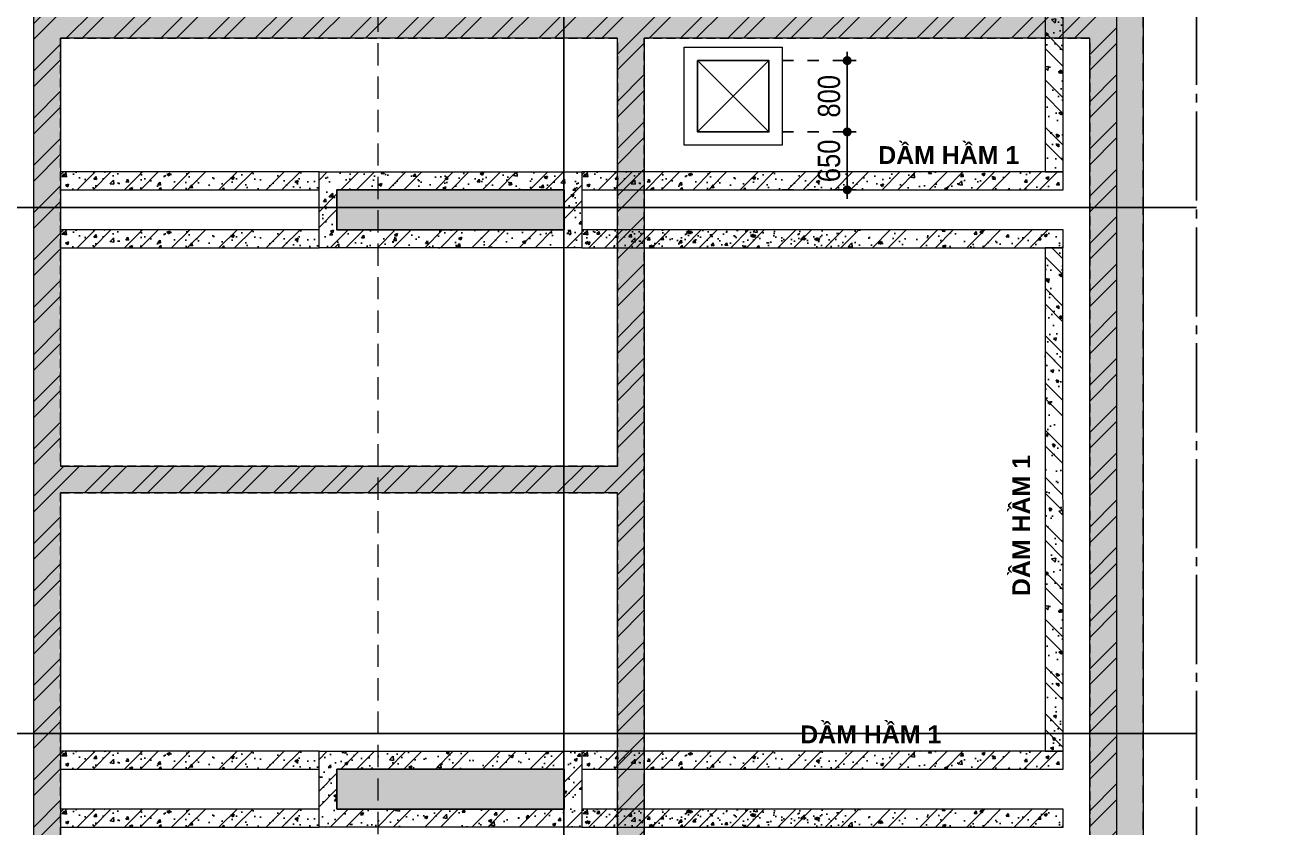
# Model space of a CAD drawing. Header units: millimetres. Extents: x -3021235 to -2791292, y 574414 to 656108.
# Drawn here: x -2932815 to -2918828, y 594510 to 603510 of the extents above; entities that cross this region are included whole.
import ezdxf
from ezdxf.enums import TextEntityAlignment as Align
from ezdxf.xclip import XClip

# ---------------------------------------------------------------- set-up
doc = ezdxf.new("R2010")
doc.units = ezdxf.units.MM
doc.header["$LTSCALE"] = 100
doc.header["$MEASUREMENT"] = 0
for name, pattern in [('$0$HIDDEN', [0.375, 0.25, -0.125]), ('A8-Chi tiet ramp doc$0$Grid Level$0$Center101', [13, 10, -1, 1, -1]), ('CHG_XX_Cot_Ham 1$0$MB Ham 2$0$Core 1A$0$Hidden10.5', [1.5, 1, -0.5]), ('CHG_XX_Cot_Ham 1$0$MB_Luoi truc$0$HTT Hidden 21', [3, 2, -1]), ('CHG_XX_Luoi truc$0$MB_Luoi truc$0$Center101', [13, 10, -1, 1, -1]), ('Grid level_tw b$0$Center101', [13, 10, -1, 1, -1]), ('HIDDEN5', [2.8375, 1.25, -1.5875])]:
    doc.linetypes.add(name, pattern=pattern)
doc.layers.get('0').update_dxf_attribs({"lineweight": 9})
doc.layers.get('Defpoints').update_dxf_attribs({"color": 254, "lineweight": 0})
for name, color, linetype, lineweight in [("'S_General_Dim_1", 1, 'Continuous', 18), ('CHG_XX_Cot_Ham 1$0$Ap0302_PC', 150, 'Continuous', 9), ('CHG_XX_Cot_Ham 1$0$Ap0302_PC @ 1', 150, 'Continuous', 9), ('CHG_XX_Cot_Ham 1$0$Ap0302_PC @ 150', 150, 'Continuous', 9), ('CHG_XX_Cot_Ham 1$0$Ap0311_H', 8, 'Continuous', 15), ('CHG_XX_Cot_Ham 1$0$NS-DuongBao', 3, 'Continuous', 18), ('CHG_XX_Cot_Ham 1$0$Start hatch', 8, 'Continuous', 25), ('CHG_XX_Damsan_Ham 1$0$DBAO', 3, 'Continuous', 13), ('CHG_XX_Damsan_Ham 1$0$DGIONG', 4, 'Continuous', 13), ('CHG_XX_Damsan_Ham 1$0$Start hatch', 8, 'Continuous', 25), ('CHG_XX_Damsan_Ham 1$0$Start net bao', 3, 'Continuous', 18), ('Ghi chu ban ve', 3, 'Continuous', 20), ('S_Concrete_Cont_2 Normal', 2, 'Continuous', 13)]:
    doc.layers.add(name, color=color, linetype=linetype, lineweight=lineweight)
for name, color, linetype in [('A8-Chi tiet ramp doc$0$Grid Level$0$Podium Grid Line', 251, 'A8-Chi tiet ramp doc$0$Grid Level$0$Center101'), ('CHG_XX_Cot_Ham 1$0$MB Ham 2$0$Concrete Line', 6, 'Continuous'), ('CHG_XX_Cot_Ham 1$0$MB Ham 2$0$Opening Hidden', 154, 'CHG_XX_Cot_Ham 1$0$MB Ham 2$0$Core 1A$0$Hidden10.5'), ('CHG_XX_Cot_Ham 1$0$MB_Cot ham$0$Concrete Line', 6, 'Continuous'), ('CHG_XX_Cot_Ham 1$0$mb_cot tang 1-3$0$Concrete Line', 6, 'Continuous'), ('CHG_XX_Luoi truc$0$Grid', 34, 'Continuous'), ('CHG_XX_Luoi truc$0$Grid Line', 251, 'CHG_XX_Luoi truc$0$MB_Luoi truc$0$Center101'), ('Dim', 14, 'Continuous'), ('Dim 100', 14, 'Continuous'), ('Grid level_tw b$0$Basement Grid Line', 250, 'Grid level_tw b$0$Center101'), ('Ky hieu Truc', 1, 'Continuous')]:
    doc.layers.add(name, color=color, linetype=linetype)
doc.styles.add('$0$Title Block Bold', font='VHELVEB_0.TTF')
doc.styles.add('ARIAL', font='ARIALN.TTF')
doc.styles.add('ArialB', font='arialbd.ttf')
doc.styles.add('CHG_XX_Luoi truc$0$MB_Luoi truc$0$Grid A-F$0$VNI-HelveCB', font='VHELVCB_0.TTF')
doc.dimstyles.new('RHE_100', dxfattribs={"dimscale": 100, "dimtxt": 2.5, "dimasz": 1, "dimexe": 0, "dimexo": 0, "dimgap": 0.75, "dimtad": 1, "dimdec": 0, "dimrnd": 10, "dimzin": 9, "dimdsep": 46, "dimtxsty": 'ARIAL', "dimblk1": 'DIMDOT', "dimblk2": 'DIMDOT', "dimsah": 1, "dimcen": 2, "dimdle": 3, "dimclre": 8, "dimclrt": 2, "dimadec": 0, "dimazin": 0, "dimtfac": 1, "dimtdec": 0, "dimtix": 1, "dimtmove": 2, "dimatfit": 3, "dimldrblk": 'DIMPIJL', "dimfxl": 1, "dimtvp": 1.8, "dimtolj": 1, "dimtzin": 0, "dimarcsym": 0})

# ---------------------------------------------------------------- blocks, each defined once
blk = doc.blocks.new('*U1206')
at = {"layer": 'CHG_XX_Luoi truc$0$Grid Line'}
blk.add_line((0, 0), (0, 608), dxfattribs=at)
at = {"layer": 'CHG_XX_Luoi truc$0$Grid', "lineweight": -2, "style": 'CHG_XX_Luoi truc$0$MB_Luoi truc$0$Grid A-F$0$VNI-HelveCB'}
for tag, p in [('GRIDSUB', (0, 617)), ('GRID', (0, -9))]:
    blk.add_attdef(tag, text='', height=5, dxfattribs=at).set_placement(p, align=Align.MIDDLE)
blk = doc.blocks.new('*U1208')
at = {"layer": 'CHG_XX_Luoi truc$0$Grid Line'}
blk.add_line((0, 0), (0, 438), dxfattribs=at)
at = {"layer": 'CHG_XX_Luoi truc$0$Grid', "lineweight": -2, "style": 'CHG_XX_Luoi truc$0$MB_Luoi truc$0$Grid A-F$0$VNI-HelveCB'}
for tag, p in [('GRIDSUB', (0, 447)), ('GRID', (0, -9))]:
    blk.add_attdef(tag, text='', height=5, dxfattribs=at).set_placement(p, align=Align.MIDDLE)
blk = doc.blocks.new('CHG_XX_Luoi truc')
at = {"layer": 'CHG_XX_Luoi truc$0$Grid', "xscale": 300, "yscale": 300, "zscale": 300}
blk.add_blockref('*U1206', (99550, -12747), dxfattribs=at)
at = {"layer": 'CHG_XX_Luoi truc$0$Grid', "xscale": 300.0000000000013, "yscale": 300.0000000000013, "zscale": 300.0000000000013, "rotation": 90}
for p in [(110703, 90250), (110703, 84350)]:
    blk.add_blockref('*U1208', p, dxfattribs=at)
blk = doc.blocks.new('*U1418')
at = {"layer": 'CHG_XX_Cot_Ham 1$0$Ap0302_PC @ 1'}
h = blk.add_hatch(color=256, dxfattribs=at)
h.dxf.hatch_style = 1
h.paths.add_polyline_path([(450, 0), (0, 0), (0, -2550), (450, -2550)])
at = {"layer": 'CHG_XX_Cot_Ham 1$0$Ap0302_PC @ 150'}
h = blk.add_hatch(color=256, dxfattribs=at)
h.dxf.hatch_style = 1
h.paths.add_polyline_path([(450, 0), (0, 0), (0, -2550), (450, -2550)])
blk = doc.blocks.new('CHG_XX_Cot_Ham 1$0$Block A_C450x2250')
at = {"layer": 'CHG_XX_Cot_Ham 1$0$Ap0302_PC'}
blk.add_lwpolyline([(450, -2550), (0, -2550), (0, 0), (450, 0)], close=True, dxfattribs=at)
blk.add_blockref('*U1418', (0, 0), dxfattribs=at)
blk = doc.blocks.new('CHG_XX_Cot_Ham 1')
at = {"layer": 'CHG_XX_Cot_Ham 1$0$Ap0311_H'}
h = blk.add_hatch(color=256, dxfattribs=at)
h.dxf.hatch_style = 1
h.paths.add_polyline_path([(99639.2, 163400), (-10900, 163400), (-10900, 85450), (-300, 85450), (-300, 84050), (32350, 84050), (32350, -9000), (103575.5, -9000), (106050, -6022), (106050, 158254.3)])
h.paths.add_polyline_path([(99533.7, 163100), (105750, 158110.4), (105750, 90450), (105650, 90450), (105650, 90450), (105750, 90450), (105750, 13850), (105750, 13825.9), (105750, -5913.6), (103434.7, -8700), (93600, -8700), (32650, -8700), (32650, 84350), (0, 84350), (0, 85750), (-10600, 85750), (-10600, 163100), (93600, 163100)], flags=16)
at = {"layer": 'CHG_XX_Cot_Ham 1$0$Start hatch'}
h = blk.add_hatch(dxfattribs=at)
h.set_pattern_fill('AR-CONC', color=256, scale=50)
h.set_pattern_definition([(50, (-50, -50), (358.6301, -31.37607), [37.5, -412.5]), (355, (-50, -50), (-69.3757, 376.0961), [30, -330]), (100.45144, (-20.1, -52.6), (289.2544, 344.72), [31.8701, -350.57106]), (46.1842, (-50, 50), (533.6207, -82.7596), [56.25, -618.75]), (96.63564, (-5.53, 43.1), (467.331, 487.0593), [47.8052, -525.8569]), (351.18416, (-50, 50), (467.331, 487.0593), [45, -495]), (21, (3e-06, 25), (298.4535, -201.30945), [37.5, -412.5]), (326, (3e-06, 25), (121.6577, 362.575), [30, -330]), (71.45144, (24.87, 8.22), (420.1112, 161.2656), [31.8701, -350.57106]), (37.5, (-50, -50), (6.07993, 166.44693), [0, -326, 0, -335, 0, -331.25]), (7.5, (-50, -50), (131.53477, 197.20586), [0, -191, 0, -318.5, 0, -126.25]), (327.5, (-161.5, -50), (266.91122, -11.27744), [0, -125, 0, -390, 0, -517.5]), (317.5, (-211.5, -50), (291.5931, 50.0525), [0, -162.5, 0, -259, 0, -367.5])])
h.paths.add_polyline_path([(105750, 127475.9), (93600, 127475), (93600, 76300), (105750.8, 76300)])
h.paths.add_polyline_path([(93900, 107200), (93900, 112700), (105450.8, 112700), (105450.8, 107200)], flags=16)
h.paths.add_polyline_path([(101300.8, 106900), (101300.8, 99800), (93900, 99800), (93900, 106900)], flags=16)
h.paths.add_polyline_path([(93900, 113000), (93900, 118675), (105450.8, 118675), (105450.8, 113000)], flags=16)
h.paths.add_polyline_path([(101600.8, 106900), (105450.8, 106900), (105450.8, 92450), (93900, 92450), (93900, 99500), (101600.8, 99500)], flags=16)
h.paths.add_polyline_path([(93900, 118975), (93900, 122500), (95950, 122500), (95950, 118975)], flags=16)
h.paths.add_polyline_path([(96250, 118975), (96250, 127175), (105450.8, 127175), (105450.8, 118975)], flags=16)
h.paths.add_polyline_path([(100150.8, 92150), (100150.8, 87350), (93900, 87350), (93900, 92150)], flags=16)
h.paths.add_polyline_path([(93900, 122800), (93900, 127175), (95950, 127175), (95950, 122800)], flags=16)
h.paths.add_polyline_path([(100450.8, 92150), (105450.8, 92150), (105450.8, 81950), (100450.8, 81950)], flags=16)
h.paths.add_polyline_path([(100150.8, 87050), (100150.8, 81950), (93900, 81950), (93900, 87050)], flags=16)
h.paths.add_polyline_path([(105450.8, 81650), (105450.8, 76600), (93900, 76600), (93900, 81650)], flags=16)
h = blk.add_hatch(dxfattribs=at)
h.set_pattern_fill('ANSI32', color=256, scale=1000, style=0)
h.paths.add_polyline_path([(93600, 76300), (105750.8, 76300), (105750.8, 127475), (93600, 127475)])
h.paths.add_polyline_path([(93900, 107200), (93900, 112700), (105450.8, 112700), (105450.8, 107200)], flags=16)
h.paths.add_polyline_path([(101300.8, 106900), (101300.8, 99800), (93900, 99800), (93900, 106900)], flags=16)
h.paths.add_polyline_path([(93900, 113000), (93900, 118675), (105450.8, 118675), (105450.8, 113000)], flags=16)
h.paths.add_polyline_path([(101600.8, 106900), (105450.8, 106900), (105450.8, 92450), (93900, 92450), (93900, 99500), (101600.8, 99500)], flags=16)
h.paths.add_polyline_path([(93900, 118975), (93900, 122500), (95950, 122500), (95950, 118975)], flags=16)
h.paths.add_polyline_path([(96250, 118975), (96250, 127175), (105450.8, 127175), (105450.8, 118975)], flags=16)
h.paths.add_polyline_path([(100150.8, 92150), (100150.8, 87350), (93900, 87350), (93900, 92150)], flags=16)
h.paths.add_polyline_path([(93900, 122800), (93900, 127175), (95950, 127175), (95950, 122800)], flags=16)
h.paths.add_polyline_path([(100450.8, 92150), (105450.8, 92150), (105450.8, 81950), (100450.8, 81950)], flags=16)
h.paths.add_polyline_path([(100150.8, 87050), (100150.8, 81950), (93900, 81950), (93900, 87050)], flags=16)
h.paths.add_polyline_path([(105450.8, 81650), (105450.8, 76600), (93900, 76600), (93900, 81650)], flags=16)
h = blk.add_hatch(dxfattribs=at)
h.set_pattern_fill('AR-CONC', color=256, scale=50)
h.set_pattern_definition([(50, (0, 0), (358.6301, -31.37607), [37.5, -412.5]), (355, (0, 0), (-69.3757, 376.0961), [30, -330]), (100.45144, (29.9, -2.6), (289.2544, 344.72), [31.8701, -350.5711]), (46.1842, (0, 100), (533.6207, -82.7596), [56.25, -618.75]), (96.63564, (44.47, 93.1), (467.331, 487.0593), [47.8052, -525.8569]), (351.18416, (0, 100), (467.331, 487.0593), [45, -495]), (21, (50, 75), (298.4535, -201.30945), [37.5, -412.5]), (326, (50, 75), (121.6577, 362.575), [30, -330]), (71.45144, (74.87, 58.22), (420.1112, 161.2656), [31.8701, -350.5711]), (37.5, (0, 0), (6.07993, 166.44693), [0, -326, 0, -335, 0, -331.25]), (7.5, (0, 0), (131.53477, 197.20586), [0, -191, 0, -318.5, 0, -126.25]), (327.5, (-111.5, 0), (266.91122, -11.27744), [0, -125, 0, -390, 0, -517.5]), (317.5, (-161.5, 0), (291.5931, 50.0525), [0, -162.5, 0, -259, 0, -367.5])])
h.paths.add_polyline_path([(99550.8, 90000), (97000.8, 90000), (97000.8, 90450), (99550.8, 90450)], flags=16)
h.paths.add_polyline_path([(99750.8, 89800), (96800.8, 89800), (96800.8, 90650), (99750.8, 90650)])
h = blk.add_hatch(dxfattribs=at)
h.set_pattern_fill('ANSI32,_O', color=256, scale=1000)
h.set_pattern_definition([(45, (-2213768.6, 556666.82), (-265.16504, 265.16504), []), (45, (-2213591.8, 556666.82), (-265.16504, 265.16504), [])])
h.paths.add_polyline_path([(96800.8, 89800), (99750.8, 89800), (99750.8, 90650), (96800.8, 90650)])
h.paths.add_polyline_path([(97000.8, 90000), (99550.8, 90000), (99550.8, 90450), (97000.8, 90450)], flags=16)
h = blk.add_hatch(dxfattribs=at)
h.set_pattern_fill('AR-CONC', color=256, scale=50)
h.set_pattern_definition([(50, (-50, -50), (358.6301, -31.3761), [37.5, -412.5]), (355, (-50, -50), (-69.3757, 376.0961), [30, -330]), (100.45144, (-20.1, -52.6), (289.2544, 344.72), [31.8701, -350.5711]), (46.1842, (-50, 50), (533.6207, -82.7596), [56.25, -618.75]), (96.63564, (-5.53, 43.1), (467.331, 487.0593), [47.8052, -525.8569]), (351.18416, (-50, 50), (467.331, 487.0593), [45, -495]), (21, (0, 25), (298.4535, -201.30945), [37.5, -412.5]), (326, (0, 25), (121.6577, 362.575), [30, -330]), (71.45144, (24.87, 8.22), (420.1112, 161.2656), [31.8701, -350.5711]), (37.5, (-50, -50), (6.07993, 166.44693), [0, -326, 0, -335, 0, -331.25]), (7.5, (-50, -50), (131.53477, 197.20586), [0, -191, 0, -318.5, 0, -126.25]), (327.5, (-161.5, -50), (266.91122, -11.27744), [0, -125, 0, -390, 0, -517.5]), (317.5, (-211.5, -50), (291.5931, 50.0525), [0, -162.5, 0, -259, 0, -367.5])])
h.paths.add_polyline_path([(99550.8, 83500), (97000.8, 83500), (97000.8, 83950), (99550.8, 83950)], flags=16)
h.paths.add_polyline_path([(99750.8, 83300), (96800.8, 83300), (96800.8, 84150), (99750.8, 84150)])
h = blk.add_hatch(dxfattribs=at)
h.set_pattern_fill('ANSI32,_O', color=256, scale=1000)
h.set_pattern_definition([(45, (-2213768.6, 550166.82), (-265.16504, 265.16504), []), (45, (-2213591.8, 550166.82), (-265.16504, 265.16504), [])])
h.paths.add_polyline_path([(96800.8, 83300), (99750.8, 83300), (99750.8, 84150), (96800.8, 84150)])
h.paths.add_polyline_path([(97000.8, 83500), (99550.8, 83500), (99550.8, 83950), (97000.8, 83950)], flags=16)
at = {"layer": 'CHG_XX_Cot_Ham 1$0$Ap0302_PC'}
blk.add_lwpolyline([(32350, 84050), (-300, 84050), (-300, 85450), (-10900, 85450), (-10900, 163400), (99639.2, 163400), (106050, 158254.3), (106050, -6022), (103575.5, -9000), (32350, -9000)], close=True, dxfattribs=at)
blk.add_lwpolyline([(105750, 90444), (105750, -5913.6), (103434.7, -8700), (32650, -8700), (32650, 84350), (0, 84350), (0, 85750), (-10600, 85750), (-10600, 163100), (99533.7, 163100), (105750, 158110.4), (105750, 127475.9)], dxfattribs=at)
at = {"layer": 'CHG_XX_Cot_Ham 1$0$MB Ham 2$0$Concrete Line'}
blk.add_lwpolyline([(99550.8, 90000), (97000.8, 90000), (97000.8, 90450), (99550.8, 90450)], close=True, dxfattribs=at)
at = {"layer": 'CHG_XX_Cot_Ham 1$0$MB Ham 2$0$Opening Hidden'}
for points in [[(100150.8, 92150), (93900, 92150), (93900, 87350), (100150.8, 87350)], [(105450.8, 92150), (100450.8, 92150), (100450.8, 81950), (105450.8, 81950)], [(100150.8, 87050), (93900, 87050), (93900, 81950), (100150.8, 81950)]]:
    blk.add_lwpolyline(points, close=True, dxfattribs=at)
at = {"layer": 'CHG_XX_Cot_Ham 1$0$MB_Cot ham$0$Concrete Line', "linetype": 'CHG_XX_Cot_Ham 1$0$MB_Luoi truc$0$HTT Hidden 21'}
blk.add_lwpolyline([(99639.2, 163400), (106050, 158254.3), (106050, -6022), (103575.5, -9000), (32350, -9000), (32350, 84050), (-300, 84050), (-300, 85450), (-10900, 85450), (-10900, 163400)], close=True, dxfattribs=at)
at = {"layer": 'CHG_XX_Cot_Ham 1$0$NS-DuongBao'}
for points in [[(93600, 127475), (105750.8, 127475), (105750.8, 76300), (93600, 76300)], [(100150.8, 92150), (93900, 92150), (93900, 87350), (100150.8, 87350)], [(105450.8, 92150), (100450.8, 92150), (100450.8, 81950), (105450.8, 81950)], [(99750.8, 89800), (96800.8, 89800), (96800.8, 90650), (99750.8, 90650)], [(100150.8, 87050), (93900, 87050), (93900, 81950), (100150.8, 81950)], [(99750.8, 83300), (96800.8, 83300), (96800.8, 84150), (99750.8, 84150)], [(99550.8, 83500), (97000.8, 83500), (97000.8, 83950), (99550.8, 83950)]]:
    blk.add_lwpolyline(points, close=True, dxfattribs=at)
at = {"layer": 'CHG_XX_Cot_Ham 1$0$Ap0302_PC', "xscale": -1, "rotation": 90}
for p in [(97000, 90450), (97000, 83950)]:
    blk.add_blockref('CHG_XX_Cot_Ham 1$0$Block A_C450x2250', p, dxfattribs=at)
at = {"layer": 'CHG_XX_Cot_Ham 1$0$mb_cot tang 1-3$0$Concrete Line'}
blk.add_blockref('CHG_XX_Luoi truc', (0, 0), dxfattribs=at)
blk = doc.blocks.new('CHG_XX_Damsan_Ham 1', base_point=(3089256, -609981))
at = {"layer": 'CHG_XX_Damsan_Ham 1$0$Start hatch'}
h = blk.add_hatch(dxfattribs=at)
h.set_pattern_fill('AR-CONC', color=256, scale=50, angle=90)
h.set_pattern_definition([(140, (-0.84, -25500), (31.37607, 358.6301), [37.5, -412.5]), (85, (-0.84, -25500), (-376.0961, -69.3757), [30, -330]), (190.45144, (1.77, -25470.1), (-344.72, 289.2544), [31.8701, -350.57106]), (136.1842, (-100.84, -25500), (82.7596, 533.6207), [56.25, -618.75]), (186.63564, (-93.95, -25455.53), (-487.0593, 467.331), [47.8052, -525.8569]), (81.18416, (-100.84, -25500), (-487.0593, 467.331), [45, -495]), (111, (-75.84, -25450), (201.30945, 298.4535), [37.5, -412.5]), (56, (-75.84, -25450), (-362.575, 121.6577), [30, -330]), (161.45144, (-59.07, -25425.13), (-161.2656, 420.1112), [31.8701, -350.57106]), (127.5, (-0.84, -25500), (-166.44693, 6.07993), [0, -326, 0, -335, 0, -331.25]), (97.5, (-0.84, -25500), (-197.20586, 131.53477), [0, -191, 0, -318.5, 0, -126.25]), (57.5, (-0.84, -25611.5), (11.27744, 266.91122), [0, -125, 0, -390, 0, -517.5]), (47.5, (-0.84, -25661.5), (-50.0525, 291.5931), [0, -162.5, 0, -259, 0, -367.5])])
h.paths.add_polyline_path([(105151, 90650), (105150, 95850), (104950, 95850), (104950, 90650)])
h = blk.add_hatch(dxfattribs=at)
h.set_pattern_fill('ANSI32', color=256, scale=1000, angle=90, style=0)
h.set_pattern_definition([(135, (-0.84, -25500), (-265.165, -265.165), []), (135, (-0.84, -25323.22), (-265.165, -265.165), [])])
h.paths.add_polyline_path([(105149, 90650), (105150, 95850), (104950, 95850), (104950, 90650)])
h = blk.add_hatch(dxfattribs=at)
h.set_pattern_fill('ANSI32', color=256, scale=1000, style=0)
h.set_pattern_definition([(45, (-95.23, 77632.12), (-265.165, 265.165), []), (45, (81.55, 77632.12), (-265.165, 265.165), [])])
h.paths.add_polyline_path([(93900, 90450), (96706, 90453), (96706, 90653), (93900, 90650)])
h = blk.add_hatch(dxfattribs=at)
h.set_pattern_fill('AR-CONC', color=256, scale=50)
h.set_pattern_definition([(50, (2e-06, 78100), (358.6301, -31.3761), [37.5, -412.5]), (355, (2e-06, 78100), (-69.3757, 376.096), [30, -330]), (100.45144, (29.9, 78097.4), (289.2544, 344.72), [31.8701, -350.571]), (46.1842, (2e-06, 78200), (533.6207, -82.7596), [56.25, -618.75]), (96.63564, (44.47, 78193.1), (467.331, 487.0593), [47.8052, -525.857]), (351.18416, (2e-06, 78200), (467.331, 487.0593), [45, -495]), (21, (50, 78175), (298.4535, -201.30945), [37.5, -412.5]), (326, (50, 78175), (121.6577, 362.575), [30, -330]), (71.45144, (74.87, 78158.23), (420.1112, 161.2656), [31.8701, -350.571]), (37.5, (2e-06, 78100), (6.07993, 166.44693), [0, -326, 0, -335, 0, -331.25]), (7.5, (2e-06, 78100), (131.53477, 197.20586), [0, -191, 0, -318.5, 0, -126.25]), (327.5, (-111.5, 78100), (266.91122, -11.27744), [0, -125, 0, -390, 0, -517.5]), (317.5, (-161.5, 78100), (291.5931, 50.0525), [0, -162.5, 0, -259, 0, -367.5])])
h.paths.add_polyline_path([(93900, 90450), (96801, 90450), (96801, 90650), (93900, 90650)])
h = blk.add_hatch(dxfattribs=at)
h.set_pattern_fill('AR-CONC', color=256, scale=50)
h.set_pattern_definition([(50, (5851.08, 78100), (358.6301, -31.3761), [37.5, -412.5]), (355, (5851.08, 78100), (-69.3757, 376.096), [30, -330]), (100.45144, (5880.96, 78097.4), (289.2544, 344.72), [31.8701, -350.571]), (46.1842, (5851.1, 78200), (533.6207, -82.7596), [56.25, -618.75]), (96.63564, (5895.55, 78193.1), (467.331, 487.0593), [47.8052, -525.857]), (351.18416, (5851.1, 78200), (467.331, 487.0593), [45, -495]), (21, (5901.08, 78175), (298.4535, -201.30945), [37.5, -412.5]), (326, (5901.08, 78175), (121.6577, 362.575), [30, -330]), (71.45144, (5925.95, 78158.23), (420.1112, 161.2656), [31.8701, -350.571]), (37.5, (5851.08, 78100), (6.07993, 166.44693), [0, -326, 0, -335, 0, -331.25]), (7.5, (5851.08, 78100), (131.53477, 197.20586), [0, -191, 0, -318.5, 0, -126.25]), (327.5, (5739.58, 78100), (266.91122, -11.27744), [0, -125, 0, -390, 0, -517.5]), (317.5, (5689.58, 78100), (291.5931, 50.0525), [0, -162.5, 0, -259, 0, -367.5])])
h.paths.add_polyline_path([(99751, 90450), (105151, 90450), (105151, 90650), (99751, 90650)])
h = blk.add_hatch(dxfattribs=at)
h.set_pattern_fill('ANSI32', color=256, scale=1000, style=0)
h.set_pattern_definition([(45, (5755.85, 77632.12), (-265.165, 265.165), []), (45, (5932.63, 77632.12), (-265.165, 265.165), [])])
h.paths.add_polyline_path([(99751, 90450), (105151, 90450), (105151, 90650), (99751, 90650)])
h = blk.add_hatch(dxfattribs=at)
h.set_pattern_fill('ANSI32', color=256, scale=1000, style=0)
h.set_pattern_definition([(45, (-95.23, 76982.12), (-265.165, 265.165), []), (45, (81.55, 76982.12), (-265.165, 265.165), [])])
h.paths.add_polyline_path([(93900, 89800), (96706, 89803), (96706, 90003), (93900, 90000)])
h = blk.add_hatch(dxfattribs=at)
h.set_pattern_fill('AR-CONC', color=256, scale=50)
h.set_pattern_definition([(50, (2e-06, 77450), (358.6301, -31.3761), [37.5, -412.5]), (355, (2e-06, 77450), (-69.3757, 376.096), [30, -330]), (100.45144, (29.9, 77447.4), (289.2544, 344.72), [31.8701, -350.571]), (46.1842, (2e-06, 77550), (533.6207, -82.7596), [56.25, -618.75]), (96.63564, (44.47, 77543.1), (467.331, 487.0593), [47.8052, -525.857]), (351.18416, (2e-06, 77550), (467.331, 487.0593), [45, -495]), (21, (50, 77525), (298.4535, -201.30945), [37.5, -412.5]), (326, (50, 77525), (121.6577, 362.575), [30, -330]), (71.45144, (74.87, 77508.23), (420.1112, 161.2656), [31.8701, -350.571]), (37.5, (2e-06, 77450), (6.07993, 166.44693), [0, -326, 0, -335, 0, -331.25]), (7.5, (2e-06, 77450), (131.53477, 197.20586), [0, -191, 0, -318.5, 0, -126.25]), (327.5, (-111.5, 77450), (266.91122, -11.27744), [0, -125, 0, -390, 0, -517.5]), (317.5, (-161.5, 77450), (291.5931, 50.0525), [0, -162.5, 0, -259, 0, -367.5])])
h.paths.add_polyline_path([(93900, 89800), (96801, 89800), (96801, 90000), (93900, 90000)])
h = blk.add_hatch(dxfattribs=at)
h.set_pattern_fill('AR-CONC', color=256, scale=50)
h.set_pattern_definition([(50, (5851.08, 77450), (358.6301, -31.3761), [37.5, -412.5]), (355, (5851.08, 77450), (-69.3757, 376.096), [30, -330]), (100.45144, (5880.96, 77447.4), (289.2544, 344.72), [31.8701, -350.571]), (46.1842, (5851.1, 77550), (533.6207, -82.7596), [56.25, -618.75]), (96.63564, (5895.55, 77543.1), (467.331, 487.0593), [47.8052, -525.857]), (351.18416, (5851.1, 77550), (467.331, 487.0593), [45, -495]), (21, (5901.08, 77525), (298.4535, -201.30945), [37.5, -412.5]), (326, (5901.08, 77525), (121.6577, 362.575), [30, -330]), (71.45144, (5925.95, 77508.23), (420.1112, 161.2656), [31.8701, -350.571]), (37.5, (5851.08, 77450), (6.07993, 166.44693), [0, -326, 0, -335, 0, -331.25]), (7.5, (5851.08, 77450), (131.53477, 197.20586), [0, -191, 0, -318.5, 0, -126.25]), (327.5, (5739.58, 77450), (266.91122, -11.27744), [0, -125, 0, -390, 0, -517.5]), (317.5, (5689.58, 77450), (291.5931, 50.0525), [0, -162.5, 0, -259, 0, -367.5])])
h.paths.add_polyline_path([(99751, 89800), (102652, 89800), (102652, 90000), (99751, 90000)])
h = blk.add_hatch(dxfattribs=at)
h.set_pattern_fill('AR-CONC', color=256, scale=50)
h.set_pattern_definition([(50, (0, -31549.83), (358.6301, -31.37607), [37.5, -412.5]), (355, (0, -31549.83), (-69.3757, 376.0961), [30, -330]), (100.45144, (29.9, -31552.44), (289.2544, 344.72), [31.8701, -350.57106]), (46.1842, (0, -31449.83), (533.6207, -82.7596), [56.25, -618.75]), (96.63564, (44.47, -31456.7), (467.331, 487.0593), [47.8052, -525.8569]), (351.18416, (0, -31449.83), (467.331, 487.0593), [45, -495]), (21, (50, -31474.83), (298.4535, -201.30945), [37.5, -412.5]), (326, (50, -31474.83), (121.6577, 362.575), [30, -330]), (71.45144, (74.87, -31491.6), (420.1112, 161.2656), [31.8701, -350.57106]), (37.5, (0, -31549.83), (6.07993, 166.44693), [0, -326, 0, -335, 0, -331.25]), (7.5, (0, -31549.83), (131.53477, 197.20586), [0, -191, 0, -318.5, 0, -126.25]), (327.5, (-111.5, -31549.83), (266.91122, -11.27744), [0, -125, 0, -390, 0, -517.5]), (317.5, (-161.5, -31549.83), (291.5931, 50.0525), [0, -162.5, 0, -259, 0, -367.5])])
h.paths.add_polyline_path([(99751, 89800), (105151, 89800), (105151, 90000), (99751, 90000)])
h = blk.add_hatch(dxfattribs=at)
h.set_pattern_fill('ANSI32', color=256, scale=1000, style=0)
h.set_pattern_definition([(45, (0, -31549.83), (-265.165, 265.165), []), (45, (176.78, -31549.83), (-265.165, 265.165), [])])
h.paths.add_polyline_path([(99751, 89800), (105151, 89800), (105151, 90000), (99751, 90000)])
h = blk.add_hatch(dxfattribs=at)
h.set_pattern_fill('AR-CONC', color=256, scale=50, angle=90)
h.set_pattern_definition([(140, (-0.84, -31549.9), (31.37607, 358.6301), [37.5, -412.5]), (85, (-0.84, -31549.9), (-376.0961, -69.3757), [30, -330]), (190.45144, (1.77, -31520), (-344.72, 289.2544), [31.8701, -350.57106]), (136.1842, (-100.84, -31549.9), (82.7596, 533.6207), [56.25, -618.75]), (186.63564, (-93.95, -31505.43), (-487.0593, 467.331), [47.8052, -525.8569]), (81.18416, (-100.84, -31549.9), (-487.0593, 467.331), [45, -495]), (111, (-75.84, -31499.9), (201.30945, 298.4535), [37.5, -412.5]), (56, (-75.84, -31499.9), (-362.575, 121.6577), [30, -330]), (161.45144, (-59.07, -31475.02), (-161.2656, 420.1112), [31.8701, -350.57106]), (127.5, (-0.84, -31549.9), (-166.44693, 6.07993), [0, -326, 0, -335, 0, -331.25]), (97.5, (-0.84, -31549.9), (-197.20586, 131.53477), [0, -191, 0, -318.5, 0, -126.25]), (57.5, (-0.84, -31661.4), (11.27744, 266.91122), [0, -125, 0, -390, 0, -517.5]), (47.5, (-0.84, -31711.4), (-50.0525, 291.5931), [0, -162.5, 0, -259, 0, -367.5])])
h.paths.add_polyline_path([(105151, 84150), (105150, 89800), (104950, 89800), (104950, 84150)])
h = blk.add_hatch(dxfattribs=at)
h.set_pattern_fill('ANSI32', color=256, scale=1000, angle=90, style=0)
h.set_pattern_definition([(135, (-0.84, -31549.9), (-265.165, -265.165), []), (135, (-0.84, -31373.1), (-265.165, -265.165), [])])
h.paths.add_polyline_path([(105149, 84150), (105150, 89800), (104950, 89800), (104950, 84150)])
h = blk.add_hatch(dxfattribs=at)
h.set_pattern_fill('ANSI32', color=256, scale=1000, style=0)
h.set_pattern_definition([(45, (-95.23, 71132.12), (-265.165, 265.165), []), (45, (81.55, 71132.12), (-265.165, 265.165), [])])
h.paths.add_polyline_path([(93900, 83950), (96706, 83953), (96706, 84153), (93900, 84150)])
h = blk.add_hatch(dxfattribs=at)
h.set_pattern_fill('AR-CONC', color=256, scale=50)
h.set_pattern_definition([(50, (2e-06, 71600), (358.6301, -31.3761), [37.5, -412.5]), (355, (2e-06, 71600), (-69.3757, 376.096), [30, -330]), (100.45144, (29.9, 71597.4), (289.2544, 344.72), [31.8701, -350.571]), (46.1842, (2e-06, 71700), (533.6207, -82.7596), [56.25, -618.75]), (96.63564, (44.47, 71693.1), (467.331, 487.0593), [47.8052, -525.857]), (351.18416, (2e-06, 71700), (467.331, 487.0593), [45, -495]), (21, (50, 71675), (298.4535, -201.30945), [37.5, -412.5]), (326, (50, 71675), (121.6577, 362.575), [30, -330]), (71.45144, (74.87, 71658.23), (420.1112, 161.2656), [31.8701, -350.571]), (37.5, (2e-06, 71600), (6.07993, 166.44693), [0, -326, 0, -335, 0, -331.25]), (7.5, (2e-06, 71600), (131.53477, 197.20586), [0, -191, 0, -318.5, 0, -126.25]), (327.5, (-111.5, 71600), (266.91122, -11.27744), [0, -125, 0, -390, 0, -517.5]), (317.5, (-161.5, 71600), (291.5931, 50.0525), [0, -162.5, 0, -259, 0, -367.5])])
h.paths.add_polyline_path([(93900, 83950), (96801, 83950), (96801, 84150), (93900, 84150)])
h = blk.add_hatch(dxfattribs=at)
h.set_pattern_fill('AR-CONC', color=256, scale=50)
h.set_pattern_definition([(50, (5851.08, 71600), (358.6301, -31.3761), [37.5, -412.5]), (355, (5851.08, 71600), (-69.3757, 376.096), [30, -330]), (100.45144, (5880.96, 71597.4), (289.2544, 344.72), [31.8701, -350.571]), (46.1842, (5851.1, 71700), (533.6207, -82.7596), [56.25, -618.75]), (96.63564, (5895.55, 71693.1), (467.331, 487.0593), [47.8052, -525.857]), (351.18416, (5851.1, 71700), (467.331, 487.0593), [45, -495]), (21, (5901.08, 71675), (298.4535, -201.30945), [37.5, -412.5]), (326, (5901.08, 71675), (121.6577, 362.575), [30, -330]), (71.45144, (5925.95, 71658.23), (420.1112, 161.2656), [31.8701, -350.571]), (37.5, (5851.08, 71600), (6.07993, 166.44693), [0, -326, 0, -335, 0, -331.25]), (7.5, (5851.08, 71600), (131.53477, 197.20586), [0, -191, 0, -318.5, 0, -126.25]), (327.5, (5739.58, 71600), (266.91122, -11.27744), [0, -125, 0, -390, 0, -517.5]), (317.5, (5689.58, 71600), (291.5931, 50.0525), [0, -162.5, 0, -259, 0, -367.5])])
h.paths.add_polyline_path([(99751, 83950), (105151, 83950), (105151, 84150), (99751, 84150)])
h = blk.add_hatch(dxfattribs=at)
h.set_pattern_fill('ANSI32', color=256, scale=1000, style=0)
h.set_pattern_definition([(45, (5755.85, 71132.12), (-265.165, 265.165), []), (45, (5932.63, 71132.12), (-265.165, 265.165), [])])
h.paths.add_polyline_path([(99751, 83950), (105151, 83950), (105151, 84150), (99751, 84150)])
h = blk.add_hatch(dxfattribs=at)
h.set_pattern_fill('ANSI32', color=256, scale=1000, style=0)
h.set_pattern_definition([(45, (-95.23, 70482.12), (-265.165, 265.165), []), (45, (81.55, 70482.12), (-265.165, 265.165), [])])
h.paths.add_polyline_path([(93900, 83300), (96706, 83303), (96706, 83503), (93900, 83500)])
h = blk.add_hatch(dxfattribs=at)
h.set_pattern_fill('AR-CONC', color=256, scale=50)
h.set_pattern_definition([(50, (2e-06, 70950), (358.6301, -31.3761), [37.5, -412.5]), (355, (2e-06, 70950), (-69.3757, 376.096), [30, -330]), (100.45144, (29.9, 70947.4), (289.2544, 344.72), [31.8701, -350.571]), (46.1842, (2e-06, 71050), (533.6207, -82.7596), [56.25, -618.75]), (96.63564, (44.47, 71043.1), (467.331, 487.0593), [47.8052, -525.857]), (351.18416, (2e-06, 71050), (467.331, 487.0593), [45, -495]), (21, (50, 71025), (298.4535, -201.30945), [37.5, -412.5]), (326, (50, 71025), (121.6577, 362.575), [30, -330]), (71.45144, (74.87, 71008.23), (420.1112, 161.2656), [31.8701, -350.571]), (37.5, (2e-06, 70950), (6.07993, 166.44693), [0, -326, 0, -335, 0, -331.25]), (7.5, (2e-06, 70950), (131.53477, 197.20586), [0, -191, 0, -318.5, 0, -126.25]), (327.5, (-111.5, 70950), (266.91122, -11.27744), [0, -125, 0, -390, 0, -517.5]), (317.5, (-161.5, 70950), (291.5931, 50.0525), [0, -162.5, 0, -259, 0, -367.5])])
h.paths.add_polyline_path([(93900, 83300), (96801, 83300), (96801, 83500), (93900, 83500)])
h = blk.add_hatch(dxfattribs=at)
h.set_pattern_fill('AR-CONC', color=256, scale=50)
h.set_pattern_definition([(50, (5851.08, 70950), (358.6301, -31.3761), [37.5, -412.5]), (355, (5851.08, 70950), (-69.3757, 376.096), [30, -330]), (100.45144, (5880.96, 70947.4), (289.2544, 344.72), [31.8701, -350.571]), (46.1842, (5851.1, 71050), (533.6207, -82.7596), [56.25, -618.75]), (96.63564, (5895.55, 71043.1), (467.331, 487.0593), [47.8052, -525.857]), (351.18416, (5851.1, 71050), (467.331, 487.0593), [45, -495]), (21, (5901.08, 71025), (298.4535, -201.30945), [37.5, -412.5]), (326, (5901.08, 71025), (121.6577, 362.575), [30, -330]), (71.45144, (5925.95, 71008.23), (420.1112, 161.2656), [31.8701, -350.571]), (37.5, (5851.08, 70950), (6.07993, 166.44693), [0, -326, 0, -335, 0, -331.25]), (7.5, (5851.08, 70950), (131.53477, 197.20586), [0, -191, 0, -318.5, 0, -126.25]), (327.5, (5739.58, 70950), (266.91122, -11.27744), [0, -125, 0, -390, 0, -517.5]), (317.5, (5689.58, 70950), (291.5931, 50.0525), [0, -162.5, 0, -259, 0, -367.5])])
h.paths.add_polyline_path([(99751, 83300), (102652, 83300), (102652, 83500), (99751, 83500)])
h = blk.add_hatch(dxfattribs=at)
h.set_pattern_fill('AR-CONC', color=256, scale=50)
h.set_pattern_definition([(50, (0, -38049.83), (358.6301, -31.37607), [37.5, -412.5]), (355, (0, -38049.83), (-69.3757, 376.0961), [30, -330]), (100.45144, (29.9, -38052.44), (289.2544, 344.72), [31.8701, -350.57106]), (46.1842, (0, -37949.83), (533.6207, -82.7596), [56.25, -618.75]), (96.63564, (44.47, -37956.7), (467.331, 487.0593), [47.8052, -525.8569]), (351.18416, (0, -37949.83), (467.331, 487.0593), [45, -495]), (21, (50, -37974.83), (298.4535, -201.30945), [37.5, -412.5]), (326, (50, -37974.83), (121.6577, 362.575), [30, -330]), (71.45144, (74.87, -37991.6), (420.1112, 161.2656), [31.8701, -350.57106]), (37.5, (0, -38049.83), (6.07993, 166.44693), [0, -326, 0, -335, 0, -331.25]), (7.5, (0, -38049.83), (131.53477, 197.20586), [0, -191, 0, -318.5, 0, -126.25]), (327.5, (-111.5, -38049.83), (266.91122, -11.27744), [0, -125, 0, -390, 0, -517.5]), (317.5, (-161.5, -38049.83), (291.5931, 50.0525), [0, -162.5, 0, -259, 0, -367.5])])
h.paths.add_polyline_path([(99751, 83300), (105151, 83300), (105151, 83500), (99751, 83500)])
h = blk.add_hatch(dxfattribs=at)
h.set_pattern_fill('ANSI32', color=256, scale=1000, style=0)
h.set_pattern_definition([(45, (0, -38049.83), (-265.165, 265.165), []), (45, (176.78, -38049.83), (-265.165, 265.165), [])])
h.paths.add_polyline_path([(99751, 83300), (105151, 83300), (105151, 83500), (99751, 83500)])
at = {"layer": 'CHG_XX_Damsan_Ham 1$0$DBAO'}
blk.add_lwpolyline([(-10900, 85450), (-10900, 163400), (99639, 163400), (106050, 158250), (106050, -6022), (103576, -9000), (32350, -9000), (32350, 84050), (-300, 84050), (-300, 85450), (-10900, 85450)], dxfattribs=at)
at = {"layer": 'CHG_XX_Damsan_Ham 1$0$Start net bao', "color": 1}
for points in [[(105151, 90650), (105150, 95850), (104950, 95850), (104950, 90650)], [(93900, 90450), (96801, 90450), (96801, 90650), (93900, 90650)], [(99751, 90450), (105151, 90450), (105151, 90650), (99751, 90650)], [(93900, 89800), (96801, 89800), (96801, 90000), (93900, 90000)], [(99751, 89800), (105151, 89800), (105151, 90000), (99751, 90000)], [(105151, 84150), (105150, 89800), (104950, 89800), (104950, 84150)], [(93900, 83950), (96801, 83950), (96801, 84150), (93900, 84150)], [(99751, 83950), (105151, 83950), (105151, 84150), (99751, 84150)], [(93900, 83300), (96801, 83300), (96801, 83500), (93900, 83500)], [(99751, 83300), (105151, 83300), (105151, 83500), (99751, 83500)]]:
    blk.add_lwpolyline(points, close=True, dxfattribs=at)
at = {"layer": 'CHG_XX_Damsan_Ham 1$0$DGIONG'}
blk.add_blockref('CHG_XX_Cot_Ham 1', (0, 0), dxfattribs=at)
blk = doc.blocks.new('111')
at = {"layer": "'S_General_Dim_1"}
for p, q in [((400, 400), (-400, -400)), ((-400, 400), (400, -400))]:
    blk.add_line(p, q, dxfattribs=at)
at = {"layer": 'S_Concrete_Cont_2 Normal'}
for points in [[(-550, 550), (550, 550), (550, -550), (-550, -550)], [(-400, 400), (400, 400), (400, -400), (-400, -400)]]:
    blk.add_lwpolyline(points, close=True, dxfattribs=at)
blk = doc.blocks.new('DIMDOT')
for p, q in [((1, 0), (-1, 0)), ((0, -1), (0, 1))]:
    blk.add_line(p, q)
at = {"const_width": 0.5}
blk.add_lwpolyline([(-0.25, 0, 1), (0.25, 0, 1)], format="xyb", close=True, dxfattribs=at)
blk = doc.blocks.new('*D369')
at = {"layer": 'Defpoints', "color": 0, "transparency": 16777216}
for p in [(-2924314, 603110), (-2923586, 603110), (-2924314, 602310)]:
    blk.add_point(p, dxfattribs=at)
at = {"layer": 'Ky hieu Truc', "color": 8, "linetype": 'HIDDEN5', "lineweight": -2, "transparency": 16777216}
for p, q in [((-2924314, 603110), (-2923586, 603110)), ((-2924314, 602310), (-2923586, 602310))]:
    blk.add_line(p, q, dxfattribs=at)
at = {"layer": 'Ky hieu Truc', "color": 0, "lineweight": -2, "transparency": 16777216}
blk.add_line((-2923586, 602410), (-2923586, 603010), dxfattribs=at)
at = {"layer": 'Ky hieu Truc', "color": 0, "lineweight": -2, "transparency": 16777216, "xscale": 100, "yscale": 100, "zscale": 100}
for p, rotation in [((-2923586, 603110), 90), ((-2923586, 602310), 270)]:
    blk.add_blockref('DIMDOT', p, dxfattribs=dict(at, rotation=rotation))
at = {"layer": 'Ky hieu Truc', "color": 2, "transparency": 16777216, "insert": (-2923789, 602710), "char_height": 250, "attachment_point": 5, "rotation": 90, "style": 'ARIAL'}
blk.add_mtext('\\A1;800', dxfattribs=at)
blk = doc.blocks.new('DIMPIJL')
at = {"linetype": 'ByBlock'}
blk.add_solid([(-2.5, 0.42), (-2.5, -0.42), (0, 0)], dxfattribs=at)
blk = doc.blocks.new('*D370')
at = {"layer": 'Defpoints', "color": 0, "transparency": 16777216}
for p in [(-2924314, 602310), (-2924314, 601660), (-2923586, 601660)]:
    blk.add_point(p, dxfattribs=at)
at = {"layer": 'Ky hieu Truc', "color": 8, "linetype": 'HIDDEN5', "lineweight": -2, "transparency": 16777216}
for p, q in [((-2924314, 602310), (-2923586, 602310)), ((-2924314, 601660), (-2923586, 601660))]:
    blk.add_line(p, q, dxfattribs=at)
at = {"layer": 'Ky hieu Truc', "color": 0, "lineweight": -2, "transparency": 16777216}
blk.add_line((-2923586, 602210), (-2923586, 601760), dxfattribs=at)
at = {"layer": 'Ky hieu Truc', "color": 0, "lineweight": -2, "transparency": 16777216, "xscale": 100, "yscale": 100, "zscale": 100}
for p, rotation in [((-2923586, 602310), 90), ((-2923586, 601660), 270)]:
    blk.add_blockref('DIMDOT', p, dxfattribs=dict(at, rotation=rotation))
at = {"layer": 'Ky hieu Truc', "color": 2, "transparency": 16777216, "insert": (-2923789, 601985), "char_height": 250, "attachment_point": 5, "rotation": 90, "style": 'ARIAL'}
blk.add_mtext('\\A1;650', dxfattribs=at)
blk = doc.blocks.new('*U254')
at = {"linetype": '$0$HIDDEN', "ltscale": 10}
blk.add_line((0, 600), (0, 53207), dxfattribs=at)
at = {"style": '$0$Title Block Bold', "flags": 8}
blk.add_attdef('VIEWNUMBER', text='', height=300, dxfattribs=at).set_placement((0, 0), align=Align.BOTTOM_CENTER)
blk.add_attdef('DRAWINGREFERENCE', text='', height=250, dxfattribs=at).set_placement((0, -120), align=Align.TOP_CENTER)
blk = doc.blocks.new('Grid level_tw b')
at = {"layer": 'Grid level_tw b$0$Basement Grid Line'}
blk.add_line((-48487.3, -6750), (127204.6, -6750), dxfattribs=at)
blk = doc.blocks.new('BeXLNTSec1')
at = {"layer": 'Dim 100'}
ref = blk.add_blockref('Grid level_tw b', (-5633.1, 6750), dxfattribs=dict(at, xscale=-1))
XClip(ref).set_block_clipping_path([(-49800.0970883614, -7788.799327363), (7299.0263748936, 1728.3155703177)])

msp = doc.modelspace()

# ---------------------------------------------------------------- linework, layer by layer
at = {"layer": 'Dim'}
msp.add_lwpolyline([(-2925264.5, 603110.4), (-2924464.5, 603110.4), (-2924464.5, 602310.4), (-2925264.5, 602310.4)], close=True, dxfattribs=at)

# ---------------------------------------------------------------- block references
at = {"layer": "'S_General_Dim_1"}
msp.add_blockref('111', (-2924864.5, 602710.4), dxfattribs=at)
at = {"layer": 'A8-Chi tiet ramp doc$0$Grid Level$0$Podium Grid Line'}
ref = msp.add_blockref('CHG_XX_Damsan_Ham 1', (62941.5, -98770.6), dxfattribs=at)
XClip(ref).set_block_clipping_path([(93170.3433262068, 75208.4113567047), (106650.0424245549, 128471.1150953922)])
at = {"layer": 'Ghi chu ban ve'}
msp.add_blockref('*U254', (-2928848.8, 586331.7), dxfattribs=at)
at = {"layer": 'Ky hieu Truc'}
msp.add_blockref('BeXLNTSec1', (-2835459, 602192.7), dxfattribs=at)

# ---------------------------------------------------------------- texts
at = {"layer": "'S_General_Dim_1", "style": 'ArialB'}
for p in [(-2923237.9, 601950.5), (-2924113, 595450.5)]:
    msp.add_text('DẦM HẦM 1', height=200, dxfattribs=at).set_placement(p)
msp.add_text('DẦM HẦM 1', height=200, rotation=90, dxfattribs=at).set_placement((-2921532.4, 597102))

# ---------------------------------------------------------------- dimensions: what is measured, and where the dimension line sits
at = {"layer": 'Ky hieu Truc'}
for base, p2, picture, middle in [((-2923586.1, 603110.4), (-2924314.5, 603110.4), '*D369', (-2923788.7, 602710.4)), ((-2923586.1, 601660.5), (-2924314.5, 601660.5), '*D370', (-2923788.7, 601985.5))]:
    dim = msp.add_linear_dim(base=base, p1=(-2924314.5, 602310.4), p2=p2, angle=90, dimstyle='RHE_100', dxfattribs=at)
    dim.commit()
    dim.dimension.update_dxf_attribs({"geometry": picture, "text_midpoint": middle})

doc.saveas('drawing.dxf')
